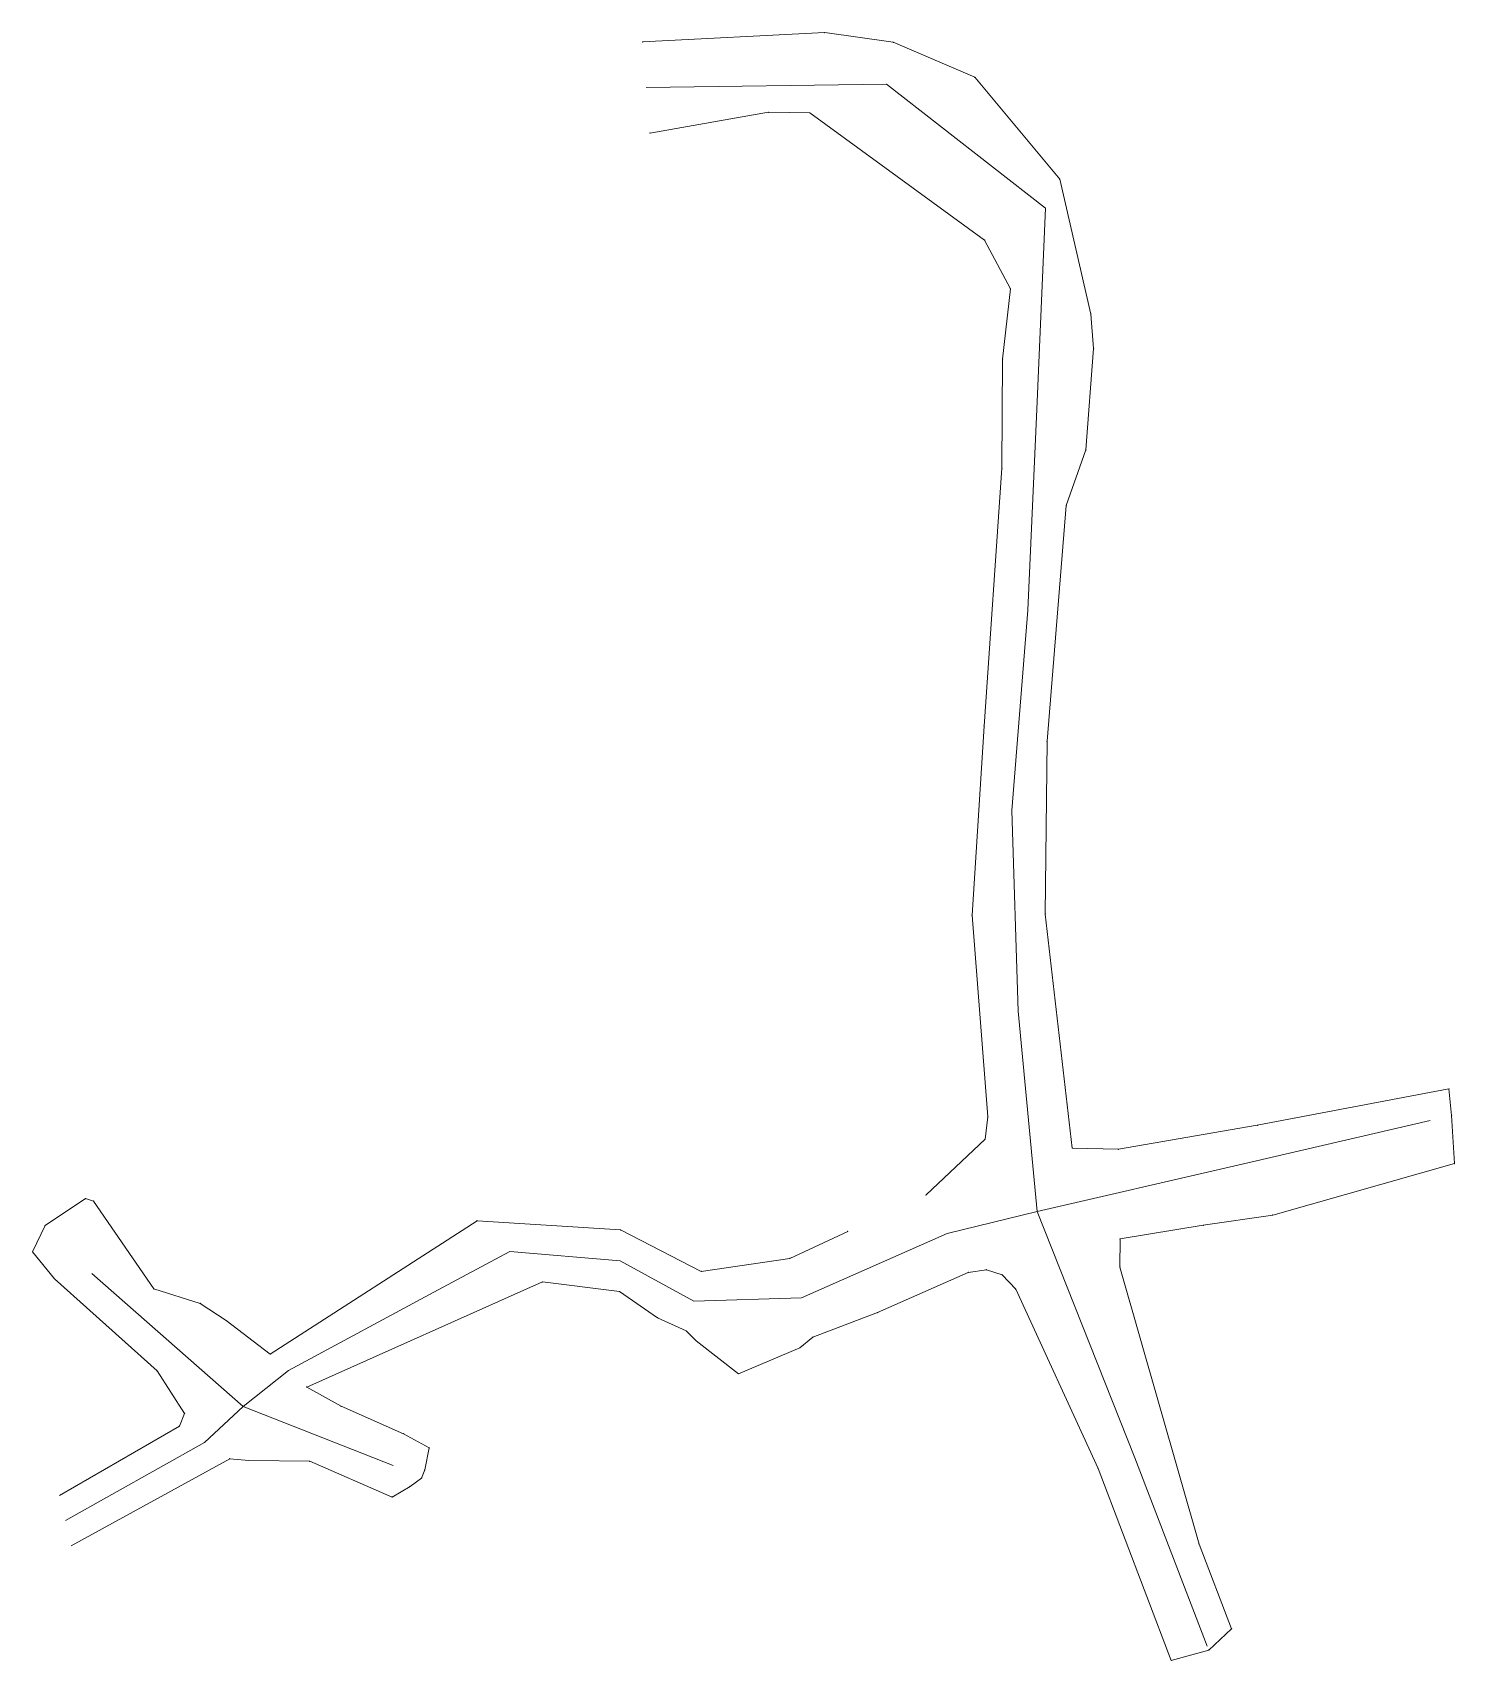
# Model space of a CAD drawing. Header units: millimetres. Extents: x 518867 to 518903, y 4401518 to 4401687.
# Drawn here: x 518867.41 to 518902.66, y 4401517.86 to 4401558.24 of the extents above; entities outside this region: 1.
import ezdxf

# ---------------------------------------------------------------- set-up
doc = ezdxf.new("R2010")
doc.units = ezdxf.units.MM
for name, color, linetype, lineweight in [('Geofence', 2, 'Continuous', 0), ('INIT_COORD', 1, 'Continuous', 0), ('kat2', 7, 'Continuous', 0)]:
    doc.layers.add(name, color=color, linetype=linetype, lineweight=lineweight)

msp = doc.modelspace()

# ---------------------------------------------------------------- linework, layer by layer
at = {"layer": 'Geofence'}
for p, q in [((518888.583, 4401556.955, 331.319), (518882.623, 4401556.874, 331.19)), ((518892.523, 4401553.879, 331.199), (518888.583, 4401556.955, 331.319)), ((518892.305, 4401548.893, 331.506), (518892.523, 4401553.879, 331.199)), ((518892.087, 4401543.907, 331.814), (518892.305, 4401548.893, 331.506)), ((518891.688, 4401538.944, 332.272), (518892.087, 4401543.907, 331.814)), ((518891.845, 4401533.967, 332.719), (518891.688, 4401538.944, 332.272)), ((518892.316, 4401528.995, 332.97), (518891.845, 4401533.967, 332.719)), ((518897.187, 4401530.122, 332.97), (518902.058, 4401531.25, 332.97)), ((518892.316, 4401528.995, 332.97), (518897.187, 4401530.122, 332.97)), ((518890.084, 4401528.445, 332.97), (518892.316, 4401528.995, 332.97)), ((518892.316, 4401528.995, 332.97), (518894.737, 4401522.883, 332.97)), ((518886.472, 4401526.854, 332.97), (518890.084, 4401528.445, 332.97)), ((518877.463, 4401527.048, 331.686), (518879.238, 4401528.005, 332.97)), ((518879.238, 4401528.005, 332.97), (518881.974, 4401527.774, 332.97)), ((518872.626, 4401524.156, 329), (518868.874, 4401527.46, 329)), ((518881.974, 4401527.774, 332.97), (518883.801, 4401526.77, 332.97)), ((518873.75, 4401525.048, 329), (518877.463, 4401527.048, 331.686)), ((518883.801, 4401526.77, 332.97), (518886.472, 4401526.854, 332.97)), ((518873.75, 4401525.048, 329), (518872.626, 4401524.156, 329)), ((518871.672, 4401523.267, 329), (518872.626, 4401524.156, 329)), ((518872.626, 4401524.156, 329), (518876.349, 4401522.692, 329)), ((518868.22, 4401521.326, 325), (518871.672, 4401523.267, 329)), ((518894.737, 4401522.883, 332.97), (518896.531, 4401518.216, 332.97))]:
    msp.add_line(p, q, dxfattribs=at)
at = {"layer": 'INIT_COORD'}
msp.add_point((518879.296, 4401686.847, 293.5), dxfattribs=at)
at = {"layer": 'kat2', "lineweight": 0}
for p, q in [((518882.534, 4401558.004, 331.19), (518887.05, 4401558.237, 331.28)), ((518887.05, 4401558.237, 331.28), (518888.746, 4401557.998, 331.28)), ((518888.746, 4401557.998, 331.28), (518890.77, 4401557.13, 331.28)), ((518890.77, 4401557.13, 331.28), (518892.878, 4401554.597, 331.28)), ((518885.653, 4401556.259, 331.28), (518882.713, 4401555.743, 331.19)), ((518886.681, 4401556.245, 331.28), (518885.653, 4401556.259, 331.28)), ((518891.012, 4401553.088, 331.28), (518886.681, 4401556.245, 331.28)), ((518892.878, 4401554.597, 331.28), (518893.649, 4401551.254, 331.32)), ((518891.654, 4401551.881, 331.28), (518891.012, 4401553.088, 331.28)), ((518891.457, 4401550.138, 331.32), (518891.654, 4401551.881, 331.28)), ((518893.649, 4401551.254, 331.32), (518893.717, 4401550.399, 331.32)), ((518891.441, 4401547.43, 331.5), (518891.457, 4401550.138, 331.32)), ((518893.717, 4401550.399, 331.32), (518893.524, 4401547.884, 331.5)), ((518893.524, 4401547.884, 331.5), (518893.038, 4401546.503, 331.5)), ((518891.001, 4401541.036, 332.105), (518891.441, 4401547.43, 331.5)), ((518893.038, 4401546.503, 331.5), (518892.563, 4401540.66, 332.105)), ((518890.703, 4401536.341, 332.5), (518891.001, 4401541.036, 332.105)), ((518892.563, 4401540.66, 332.105), (518892.516, 4401536.371, 332.5)), ((518891.091, 4401531.341, 332.97), (518890.703, 4401536.341, 332.5)), ((518892.516, 4401536.371, 332.5), (518893.187, 4401530.566, 332.97)), ((518897.772, 4401531.133, 332.97), (518902.527, 4401532.035, 332.97)), ((518902.527, 4401532.035, 332.97), (518902.591, 4401531.373, 332.97)), ((518891.024, 4401530.787, 332.97), (518891.091, 4401531.341, 332.97)), ((518894.329, 4401530.54, 332.97), (518897.772, 4401531.133, 332.97)), ((518902.591, 4401531.373, 332.97), (518902.663, 4401530.182, 332.97)), ((518889.56, 4401529.406, 332.97), (518891.024, 4401530.787, 332.97)), ((518893.187, 4401530.566, 332.97), (518894.329, 4401530.54, 332.97)), ((518902.663, 4401530.182, 332.97), (518898.158, 4401528.907, 332.97)), ((518867.717, 4401528.646, 329), (518868.722, 4401529.315, 329)), ((518868.722, 4401529.315, 329), (518868.918, 4401529.253, 329)), ((518868.918, 4401529.253, 329), (518870.415, 4401527.075, 329)), ((518867.406, 4401527.991, 329), (518867.717, 4401528.646, 329)), ((518873.296, 4401525.456, 329), (518878.428, 4401528.765, 332.97)), ((518878.428, 4401528.765, 332.97), (518881.987, 4401528.539, 332.97)), ((518896.435, 4401528.651, 332.97), (518894.373, 4401528.314, 332.97)), ((518898.158, 4401528.907, 332.97), (518896.435, 4401528.651, 332.97)), ((518881.987, 4401528.539, 332.97), (518883.988, 4401527.508, 332.97)), ((518886.187, 4401527.83, 332.97), (518887.621, 4401528.5, 332.97)), ((518894.373, 4401528.314, 332.97), (518894.367, 4401527.615, 332.97)), ((518867.953, 4401527.323, 329), (518867.406, 4401527.991, 329)), ((518883.988, 4401527.508, 332.97), (518886.187, 4401527.83, 332.97)), ((518890.608, 4401527.484, 332.97), (518888.361, 4401526.486, 332.97)), ((518891.059, 4401527.549, 332.97), (518890.608, 4401527.484, 332.97)), ((518891.445, 4401527.424, 332.97), (518891.059, 4401527.549, 332.97)), ((518894.367, 4401527.615, 332.97), (518896.331, 4401520.746, 332.97)), ((518870.493, 4401525.04, 329), (518867.953, 4401527.323, 329)), ((518870.415, 4401527.075, 329), (518871.565, 4401526.714, 329)), ((518874.204, 4401524.639, 329), (518880.048, 4401527.246, 332.97)), ((518881.961, 4401527.008, 332.97), (518880.048, 4401527.246, 332.97)), ((518891.787, 4401527.064, 332.97), (518891.445, 4401527.424, 332.97)), ((518893.827, 4401522.623, 332.97), (518891.787, 4401527.064, 332.97)), ((518871.565, 4401526.714, 329), (518872.207, 4401526.289, 329)), ((518882.905, 4401526.36, 332.97), (518881.961, 4401527.008, 332.97)), ((518872.207, 4401526.289, 329), (518873.296, 4401525.456, 329)), ((518883.613, 4401526.032, 332.97), (518882.905, 4401526.36, 332.97)), ((518888.361, 4401526.486, 332.97), (518886.757, 4401525.879, 332.97)), ((518883.864, 4401525.782, 332.97), (518883.613, 4401526.032, 332.97)), ((518886.757, 4401525.879, 332.97), (518886.433, 4401525.616, 332.97)), ((518884.907, 4401524.968, 332.97), (518883.864, 4401525.782, 332.97)), ((518886.433, 4401525.616, 332.97), (518884.907, 4401524.968, 332.97)), ((518871.173, 4401523.984, 329), (518870.493, 4401525.04, 329)), ((518874.204, 4401524.639, 329), (518875.055, 4401524.165, 329)), ((518871.049, 4401523.673, 329), (518871.173, 4401523.984, 329)), ((518875.055, 4401524.165, 329), (518876.607, 4401523.48, 329)), ((518868.077, 4401521.952, 325), (518871.049, 4401523.673, 329)), ((518876.607, 4401523.48, 329), (518877.244, 4401523.13, 329)), ((518877.244, 4401523.13, 329), (518877.131, 4401522.583, 329)), ((518868.364, 4401520.7, 325), (518872.295, 4401522.862, 329)), ((518872.766, 4401522.814, 329), (518872.295, 4401522.862, 329)), ((518874.278, 4401522.799, 329), (518872.766, 4401522.814, 329)), ((518876.322, 4401521.91, 329), (518874.278, 4401522.799, 329)), ((518895.64, 4401517.858, 332.97), (518893.827, 4401522.623, 332.97)), ((518877.052, 4401522.382, 329), (518876.767, 4401522.174, 329)), ((518877.131, 4401522.583, 329), (518877.052, 4401522.382, 329)), ((518876.767, 4401522.174, 329), (518876.322, 4401521.91, 329)), ((518896.331, 4401520.746, 332.97), (518897.136, 4401518.643, 332.97)), ((518897.136, 4401518.643, 332.97), (518896.569, 4401518.116, 332.97)), ((518896.569, 4401518.116, 332.97), (518895.64, 4401517.858, 332.97))]:
    msp.add_line(p, q, dxfattribs=at)
for p in [(518887.05, 4401558.237, 331.28), (518882.534, 4401558.004, 331.19), (518888.746, 4401557.998, 331.28), (518890.77, 4401557.13, 331.28), (518885.653, 4401556.259, 331.28), (518886.681, 4401556.245, 331.28), (518882.713, 4401555.743, 331.19), (518892.878, 4401554.597, 331.28), (518891.012, 4401553.088, 331.28), (518891.654, 4401551.881, 331.28), (518893.649, 4401551.254, 331.32), (518891.457, 4401550.138, 331.32), (518893.717, 4401550.399, 331.32), (518893.524, 4401547.884, 331.5), (518891.441, 4401547.43, 331.5), (518893.038, 4401546.503, 331.5), (518891.001, 4401541.036, 332.105), (518892.563, 4401540.66, 332.105), (518890.703, 4401536.341, 332.5), (518892.516, 4401536.371, 332.5), (518902.527, 4401532.035, 332.97), (518891.091, 4401531.341, 332.97), (518897.772, 4401531.133, 332.97), (518902.591, 4401531.373, 332.97), (518891.024, 4401530.787, 332.97), (518893.187, 4401530.566, 332.97), (518894.329, 4401530.54, 332.97), (518902.663, 4401530.182, 332.97), (518868.722, 4401529.315, 329), (518868.918, 4401529.253, 329), (518889.56, 4401529.406, 332.97), (518867.717, 4401528.646, 329), (518878.428, 4401528.765, 332.97), (518896.435, 4401528.651, 332.97), (518898.158, 4401528.907, 332.97), (518881.987, 4401528.539, 332.97), (518887.621, 4401528.5, 332.97), (518894.373, 4401528.314, 332.97), (518867.406, 4401527.991, 329), (518883.988, 4401527.508, 332.97), (518886.187, 4401527.83, 332.97), (518890.608, 4401527.484, 332.97), (518891.059, 4401527.549, 332.97), (518894.367, 4401527.615, 332.97), (518867.953, 4401527.323, 329), (518870.415, 4401527.075, 329), (518880.048, 4401527.246, 332.97), (518891.445, 4401527.424, 332.97), (518891.787, 4401527.064, 332.97), (518871.565, 4401526.714, 329), (518881.961, 4401527.008, 332.97), (518872.207, 4401526.289, 329), (518882.905, 4401526.36, 332.97), (518888.361, 4401526.486, 332.97), (518883.613, 4401526.032, 332.97), (518886.757, 4401525.879, 332.97), (518873.296, 4401525.456, 329), (518883.864, 4401525.782, 332.97), (518886.433, 4401525.616, 332.97), (518870.493, 4401525.04, 329), (518874.204, 4401524.639, 329), (518884.907, 4401524.968, 332.97), (518871.173, 4401523.984, 329), (518871.174, 4401523.984, 329), (518875.055, 4401524.165, 329), (518871.049, 4401523.673, 329), (518876.607, 4401523.48, 329), (518877.244, 4401523.13, 329), (518872.295, 4401522.862, 329), (518874.278, 4401522.799, 329), (518893.827, 4401522.623, 332.97), (518877.052, 4401522.382, 329), (518877.131, 4401522.583, 329), (518876.322, 4401521.91, 329), (518876.767, 4401522.174, 329), (518896.331, 4401520.746, 332.97), (518897.136, 4401518.643, 332.97), (518895.64, 4401517.858, 332.97), (518896.569, 4401518.116, 332.97)]:
    msp.add_point(p, dxfattribs=at)

doc.saveas('drawing.dxf')
